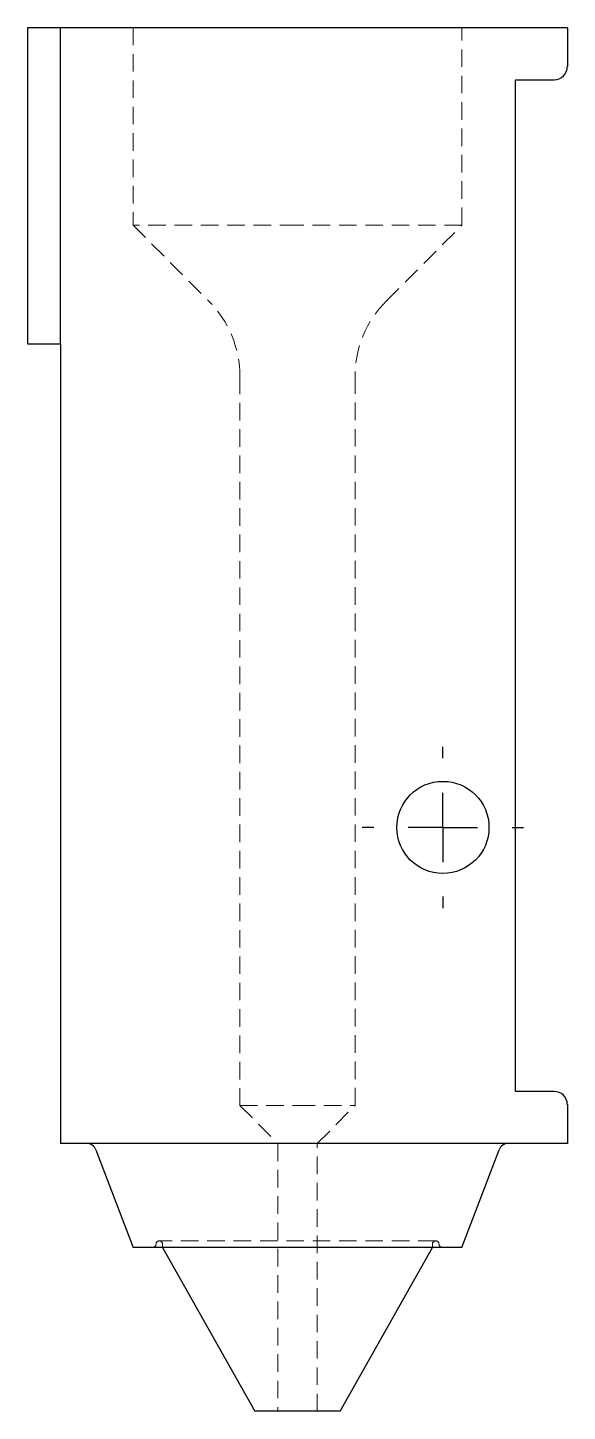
# Model space of a CAD drawing. Header units: millimetres. Extents: x 66 to 243, y 7 to 178.
# Drawn here: x 203.5 to 242.5, y 7 to 107 of the extents above.
import ezdxf

# ---------------------------------------------------------------- set-up
doc = ezdxf.new("R2010")
doc.units = ezdxf.units.MM
doc.linetypes.add('HIDDEN', pattern=[1.905, 1.27, -0.635])
doc.layers.add('10', color=7, linetype='Continuous')

# ---------------------------------------------------------------- blocks, each defined once
blk = doc.blocks.new('SW_CENTERMARKSYMBOL_1')
at = {"layer": '10', "color": 0}
for p, q in [((0, 5), (0, 5.83)), ((0, 0), (0, 2.5)), ((-5, 0), (-5.83, 0)), ((0, 0), (-2.5, 0)), ((0, 0), (0, -2.5)), ((0, 0), (2.5, 0)), ((5, 0), (5.83, 0)), ((0, -5), (0, -5.83))]:
    blk.add_line(p, q, dxfattribs=at)

msp = doc.modelspace()

# ---------------------------------------------------------------- linework, layer by layer
at = {"color": 7, "linetype": 'Continuous', "lineweight": 25}
for p, q in [((203.49, 107), (203.49, 84.16)), ((205.87, 107), (203.49, 107)), ((205.87, 84.16), (205.87, 107)), ((242.51, 107), (205.87, 107)), ((242.51, 107), (242.51, 104.19)), ((238.75, 103.24), (241.55, 103.24)), ((238.75, 30.12), (238.75, 103.24)), ((203.49, 84.16), (205.87, 84.16)), ((205.87, 84.16), (205.87, 26.36)), ((241.55, 30.12), (238.75, 30.12)), ((242.51, 29.17), (242.51, 26.36)), ((242.51, 26.36), (205.87, 26.36)), ((208.43, 25.9), (211.11, 18.85)), ((234.89, 18.85), (237.57, 25.9)), ((223, 18.85), (211.11, 18.85)), ((213.25, 18.85), (219.91, 7)), ((234.89, 18.85), (223, 18.85)), ((226.09, 7), (232.75, 18.85)), ((223, 7), (219.91, 7)), ((226.09, 7), (223, 7))]:
    msp.add_line(p, q, dxfattribs=at)
at = {"color": 7, "linetype": 'HIDDEN', "lineweight": 18}
for p, q in [((211.11, 107), (211.11, 92.73)), ((234.89, 92.73), (234.89, 107)), ((223, 92.73), (211.11, 92.73)), ((211.11, 92.73), (216.57, 87.26)), ((234.89, 92.73), (223, 92.73)), ((229.43, 87.26), (234.89, 92.73)), ((218.84, 81.79), (218.84, 29.1)), ((227.16, 29.1), (227.16, 81.79)), ((218.84, 29.1), (223, 29.1)), ((218.84, 29.1), (221.57, 26.36)), ((223, 29.1), (227.16, 29.1)), ((224.43, 26.36), (227.16, 29.1)), ((221.57, 26.36), (221.57, 7)), ((224.43, 7), (224.43, 26.36)), ((232.99, 19.32), (213.01, 19.32)), ((213.25, 19.08), (213.25, 18.85)), ((232.75, 18.85), (232.75, 19.08))]:
    msp.add_line(p, q, dxfattribs=at)
at = {"color": 7, "linetype": 'Continuous', "lineweight": 25}
msp.add_circle((233.51, 49.2), 3.33, dxfattribs=at)
for centre, radius, start, end in [((241.55, 104.19), 0.951, 270, 0), ((241.55, 29.17), 0.951, 0, 90), ((207.76, 25.65), 0.714, 20.7941, 90), ((238.24, 25.65), 0.714, 90, 159.2059)]:
    msp.add_arc(centre, radius, start, end, dxfattribs=at)
at = {"color": 7, "linetype": 'HIDDEN', "lineweight": 18}
for centre, radius, start, end in [((211.11, 81.79), 7.73, 0, 45), ((234.89, 81.79), 7.73, 135, 180), ((212.53, 19.08), 0.238, 270, 0), ((213.01, 19.08), 0.238, 90, 180), ((213.01, 19.08), 0.238, 0, 90), ((232.99, 19.08), 0.238, 90, 180), ((232.99, 19.08), 0.238, 0, 90), ((233.47, 19.08), 0.238, 180, 270)]:
    msp.add_arc(centre, radius, start, end, dxfattribs=at)

# ---------------------------------------------------------------- block references
at = {"layer": '10'}
msp.add_blockref('SW_CENTERMARKSYMBOL_1', (233.51, 49.2), dxfattribs=at)

doc.saveas('drawing.dxf')
